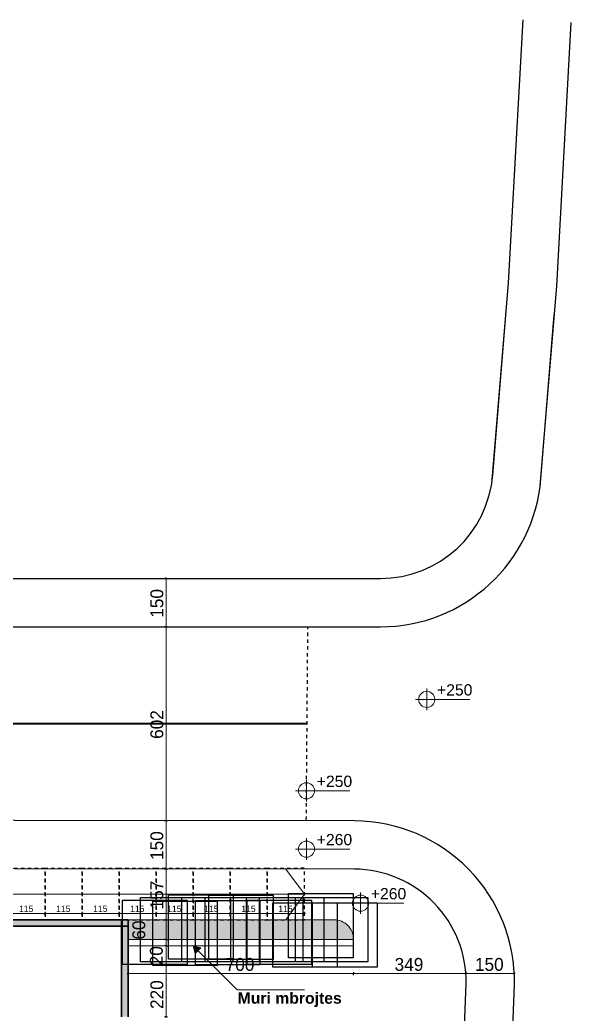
# Model space of a CAD drawing. Header units: millimetres. Extents: x -5491 to 122470, y -101890 to 30952.
# Drawn here: x 69791 to 87031, y 81 to 30952 of the extents above; entities that cross this region are included whole.
import ezdxf

# ---------------------------------------------------------------- set-up
doc = ezdxf.new("R2010")
doc.units = ezdxf.units.MM
doc.header["$MEASUREMENT"] = 0
doc.header["$XCLIPFRAME"] = 0
doc.linetypes.add('Dashed', pattern=[211.666667, 105.833333, -105.833333])
for name, color, linetype in [('A - Dimensionimi', 7, 'Continuous'), ('A - Muret', 7, 'Continuous'), ('A - Plato', 7, 'Continuous'), ('Drawing & Figure', 7, 'Continuous'), ('Site & Landscape - Terrain', 7, 'Continuous')]:
    doc.layers.add(name, color=color, linetype=linetype)
for name, color, linetype, lineweight, true_color in [('A - Dimensionimi_Pen_No__156', 7, 'Continuous', 20, 0x54689e), ('A - Dimensionimi_Pen_No__176', 7, 'Continuous', 15, 0x93a0c6), ('A - Fill Zone_Pen_No__169', 7, 'Continuous', 13, 0x68b353), ('A - Muret_Pen_No__82', 7, 'Continuous', 20, 0xaaaaaa), ('Annotation - Text_Pen_No__108', 7, 'Continuous', 13, 0xfd8379), ('Annotation - Text_Pen_No__176', 7, 'Continuous', 15, 0x93a0c6), ('Drawing & Figure_Pen_No__108', 7, 'Continuous', 13, 0xfd8379), ('Drawing & Figure_Pen_No__176', 7, 'Continuous', 15, 0x93a0c6), ('Drawing & Figure_Pen_No__82', 7, 'Continuous', 20, 0xaaaaaa)]:
    doc.layers.add(name, color=color, linetype=linetype, lineweight=lineweight, true_color=true_color)
for name, color, linetype, lineweight in [('A - Fill Zone_Pen_No__101', 253, 'Continuous', 13), ('A - Muret_Pen_No__7', 7, 'Continuous', 35), ('A - Plato_Pen_No__42', 8, 'Continuous', 25), ('A - Sanitaria_Pen_No__42', 8, 'Continuous', 25), ('Drawing & Figure_Pen_No__1', 7, 'Continuous', 13), ('Drawing & Figure_Pen_No__42', 8, 'Continuous', 25), ('Site & Landscape - Terrain_Pen_No__42', 8, 'Continuous', 25)]:
    doc.layers.add(name, color=color, linetype=linetype, lineweight=lineweight)
doc.styles.add('GENERATED_STYLE_1', font='')
doc.styles.add('GENERATED_STYLE_2', font='')
doc.styles.add('GENERATED_STYLE_3', font='')
doc.styles.get('GENERATED_STYLE_1').set_extended_font_data('Arial')
doc.styles.get('GENERATED_STYLE_2').set_extended_font_data('Arial', bold=True)
doc.styles.get('GENERATED_STYLE_3').set_extended_font_data('Century Gothic')
doc.dimstyles.new('GENERATED_STYLE__1', dxfattribs={"dimtxt": 400, "dimasz": 47.5, "dimexe": 0.18, "dimexo": 0.0625, "dimgap": 0, "dimtad": 1, "dimdec": 0, "dimlfac": 0.1, "dimzin": 0, "dimdsep": 46, "dimtxsty": 'GENERATED_STYLE_3', "dimblk": 'ARROWHEAD_2', "dimblk1": 'ARROWHEAD_2', "dimblk2": 'ARROWHEAD_2', "dimcen": 0.09, "dimse1": 1, "dimse2": 1, "dimclrd": 256, "dimclre": 256, "dimclrt": 256, "dimadec": 0, "dimazin": 0, "dimtfac": 1, "dimtdec": 4, "dimtmove": 0, "dimatfit": 3, "dimfxl": 1, "dimtolj": 1, "dimtzin": 0, "dimarcsym": 0})
doc.dimstyles.new('GENERATED_STYLE__2', dxfattribs={"dimtxt": 400, "dimasz": 47.5, "dimexe": 0.18, "dimexo": 0.0625, "dimgap": 0, "dimtad": 1, "dimdec": 0, "dimlfac": 0.1, "dimzin": 0, "dimdsep": 46, "dimtxsty": 'GENERATED_STYLE_3', "dimblk": 'ARROWHEAD_2', "dimblk1": 'ARROWHEAD_2', "dimblk2": 'ARROWHEAD_2', "dimcen": 0.09, "dimse1": 1, "dimse2": 1, "dimclrd": 256, "dimclre": 256, "dimclrt": 256, "dimadec": 0, "dimazin": 0, "dimtfac": 1, "dimtdec": 4, "dimtmove": 2, "dimatfit": 3, "dimfxl": 1, "dimtolj": 1, "dimtzin": 0, "dimarcsym": 0})
doc.dimstyles.new('GENERATED_STYLE__3', dxfattribs={"dimtxt": 400, "dimasz": 47.5, "dimexe": 0.18, "dimexo": 0.0625, "dimgap": 0, "dimtad": 1, "dimtih": 1, "dimtoh": 1, "dimdec": 0, "dimlfac": 0.1, "dimzin": 0, "dimdsep": 46, "dimtxsty": 'GENERATED_STYLE_3', "dimblk": 'ARROWHEAD_2', "dimblk1": 'ARROWHEAD_2', "dimblk2": 'ARROWHEAD_2', "dimcen": 0.09, "dimse1": 1, "dimse2": 1, "dimclrd": 256, "dimclre": 256, "dimclrt": 256, "dimadec": 0, "dimazin": 0, "dimtfac": 1, "dimtdec": 4, "dimtmove": 0, "dimatfit": 3, "dimfxl": 1, "dimtolj": 1, "dimtzin": 0, "dimarcsym": 0})
doc.dimstyles.new('GENERATED_STYLE__4', dxfattribs={"dimtxt": 200, "dimasz": 47.5, "dimexe": 0.18, "dimexo": 0.0625, "dimgap": 0, "dimtad": 1, "dimtih": 1, "dimtoh": 1, "dimdec": 0, "dimlfac": 0.1, "dimzin": 0, "dimdsep": 46, "dimtxsty": 'GENERATED_STYLE_3', "dimblk": 'ARROWHEAD_2', "dimblk1": 'ARROWHEAD_2', "dimblk2": 'ARROWHEAD_2', "dimcen": 0.09, "dimse1": 1, "dimse2": 1, "dimclrd": 256, "dimclre": 256, "dimclrt": 256, "dimadec": 0, "dimazin": 0, "dimtfac": 1, "dimtdec": 4, "dimtmove": 0, "dimatfit": 3, "dimfxl": 1, "dimtolj": 1, "dimtzin": 0, "dimarcsym": 0})
picture_1 = doc.add_image_def('image1.png', size_in_pixel=(905, 1019))

# ---------------------------------------------------------------- blocks, each defined once
blk = doc.blocks.new('Morph_1')
at = {"layer": 'Site & Landscape - Terrain_Pen_No__42', "color": 8, "linetype": 'Continuous', "lineweight": 25, "flags": 128}
for points in [[(59075, 3010), (73150, 3012)], [(73150, 3012), (73150, 2)]]:
    blk.add_lwpolyline(points, dxfattribs=at)
blk = doc.blocks.new('Slab_89', base_point=(69425, 3011))
at = {"layer": 'A - Plato_Pen_No__42', "color": 8, "linetype": 'Dashed', "lineweight": 25, "flags": 128}
blk.add_lwpolyline([(69425, 3011), (70575, 3011), (70574, 4607), (69424, 4607)], close=True, dxfattribs=at)
blk = doc.blocks.new('Slab_90', base_point=(70575, 3011))
at = {"layer": 'A - Plato_Pen_No__42', "color": 8, "linetype": 'Dashed', "lineweight": 25, "flags": 128}
blk.add_lwpolyline([(70575, 3011), (71725, 3011), (71724, 4607), (70574, 4607)], close=True, dxfattribs=at)
blk = doc.blocks.new('Slab_91', base_point=(71725, 3011))
at = {"layer": 'A - Plato_Pen_No__42', "color": 8, "linetype": 'Dashed', "lineweight": 25, "flags": 128}
blk.add_lwpolyline([(71725, 3011), (72875, 3012), (72874, 4607), (71724, 4607)], close=True, dxfattribs=at)
blk = doc.blocks.new('Slab_92', base_point=(72875, 3012))
at = {"layer": 'A - Plato_Pen_No__42', "color": 8, "linetype": 'Dashed', "lineweight": 25, "flags": 128}
blk.add_lwpolyline([(72875, 3012), (74025, 3012), (74024, 4607), (72874, 4607)], close=True, dxfattribs=at)
blk = doc.blocks.new('Slab_93', base_point=(74025, 3012))
at = {"layer": 'A - Plato_Pen_No__42', "color": 8, "linetype": 'Dashed', "lineweight": 25, "flags": 128}
blk.add_lwpolyline([(74025, 3012), (75175, 3012), (75174, 4607), (74024, 4607)], close=True, dxfattribs=at)
blk = doc.blocks.new('Slab_94', base_point=(75175, 3012))
at = {"layer": 'A - Plato_Pen_No__42', "color": 8, "linetype": 'Dashed', "lineweight": 25, "flags": 128}
blk.add_lwpolyline([(75175, 3012), (76325, 3012), (76324, 4607), (75174, 4607)], close=True, dxfattribs=at)
blk = doc.blocks.new('Slab_95', base_point=(76325, 3012))
at = {"layer": 'A - Plato_Pen_No__42', "color": 8, "linetype": 'Dashed', "lineweight": 25, "flags": 128}
blk.add_lwpolyline([(76325, 3012), (77475, 3012), (77474, 4607), (76324, 4607)], close=True, dxfattribs=at)
blk = doc.blocks.new('Slab_96', base_point=(77475, 3012))
at = {"layer": 'A - Plato_Pen_No__42', "color": 8, "linetype": 'Dashed', "lineweight": 25, "flags": 128}
blk.add_lwpolyline([(77475, 3012), (78625, 3012), (78624, 4608), (77474, 4607)], close=True, dxfattribs=at)
blk = doc.blocks.new('Wall_170', base_point=(73150, 3012))
at = {"layer": 'A - Muret', "linetype": 'Continuous', "lineweight": 0, "true_color": 0x000000}
blk.add_hatch(color=18, dxfattribs=at).paths.add_polyline_path([(72950, 3012), (72950, 2400), (73150, 2400), (73150, 3012)])
at = {"layer": 'A - Muret_Pen_No__7', "color": 7, "linetype": 'Continuous', "lineweight": 35, "flags": 128}
for points in [[(72950, 3012), (72950, 2400)], [(73150, 3012), (72950, 3012)], [(73150, 2400), (73150, 3012)]]:
    blk.add_lwpolyline(points, dxfattribs=at)
blk = doc.blocks.new('Morph_2')
at = {"layer": 'A - Muret', "linetype": 'Continuous', "lineweight": 0, "true_color": 0x000000}
blk.add_hatch(color=18, dxfattribs=at).paths.add_polyline_path([(64060, 3011), (64060, 2811), (73150, 2812), (73150, 3012)])
at = {"layer": 'A - Muret_Pen_No__7', "color": 7, "linetype": 'Continuous', "lineweight": 35}
for p, q in [((73150, 3012), (64060, 3011)), ((64060, 3011), (64060, 2811)), ((73150, 2812), (64060, 2811)), ((73150, 3012), (73150, 2812))]:
    blk.add_line(p, q, dxfattribs=at)
at = {"layer": 'A - Muret_Pen_No__82', "color": 253, "linetype": 'Continuous', "lineweight": 20, "true_color": 0xaaaaaa, "flags": 128}
for points in [[(59075, 3010), (64060, 3011)], [(59075, 3010), (59075, 2810)], [(59075, 2810), (64060, 2811)]]:
    blk.add_lwpolyline(points, dxfattribs=at)
blk = doc.blocks.new('Wall_171', base_point=(73150, 2400))
at = {"layer": 'A - Muret', "linetype": 'Continuous', "lineweight": 0, "true_color": 0x000000}
blk.add_hatch(color=18, dxfattribs=at).paths.add_polyline_path([(72950, 2400), (72950, 0), (73150, 0), (73150, 2400)])
at = {"layer": 'A - Muret_Pen_No__7', "color": 7, "linetype": 'Continuous', "lineweight": 35, "flags": 128}
for points in [[(72950, 2400), (72950, 0)], [(73150, 0), (73150, 2400)]]:
    blk.add_lwpolyline(points, dxfattribs=at)
blk = doc.blocks.new('Deciduous Trees 25')
at = {"layer": 'A - Sanitaria_Pen_No__42', "color": 8, "linetype": 'Continuous', "lineweight": 25}
image = blk.add_image(picture_1, insert=(-1000, -1000), size_in_units=(2000, 2000), dxfattribs=at)
image.set_boundary_path([(-0.5, -0.5), (904.5, 1018.5)])
blk = doc.blocks.new('Polyline_1', base_point=(75170, 2200))
at = {"layer": 'Drawing & Figure_Pen_No__176', "linetype": 'Continuous', "lineweight": 15, "true_color": 0x93a0c6}
blk.add_hatch(color=253, dxfattribs=at).paths.add_polyline_path([(75170, 2200), (75234, 1959), (75411, 2135)])
at = {"layer": 'Drawing & Figure_Pen_No__176', "color": 253, "linetype": 'Continuous', "lineweight": 15, "true_color": 0x93a0c6}
for p, q in [((75170, 2200), (75411, 2135)), ((75170, 2200), (75234, 1959)), ((75411, 2135), (75234, 1959))]:
    blk.add_line(p, q, dxfattribs=at)
at = {"layer": 'Drawing & Figure_Pen_No__176', "color": 253, "linetype": 'Continuous', "lineweight": 15, "true_color": 0x93a0c6, "flags": 128}
blk.add_lwpolyline([(75323, 2047), (76536, 834), (78631, 834)], dxfattribs=at)
blk = doc.blocks.new('*D343')
at = {"layer": 'A - Dimensionimi_Pen_No__176', "color": 253, "linetype": 'Continuous', "lineweight": 15, "true_color": 0x93a0c6}
for p, q in [((73119, 1339), (73150, 1339)), ((73168, 1371), (73132, 1308)), ((73150, 1292), (73150, 1386)), ((73150, 1339), (80150, 1339)), ((80168, 1371), (80132, 1308)), ((80150, 1292), (80150, 1386))]:
    blk.add_line(p, q, dxfattribs=at)
at = {"layer": 'A - Dimensionimi_Pen_No__156', "color": 165, "lineweight": 20, "true_color": 0x54689e, "insert": (76181, 1419), "char_height": 400, "attachment_point": 7, "style": 'GENERATED_STYLE_3'}
blk.add_mtext('\\A1;{\\pql;\\fCentury Gothic|b0|i0|c0|p34;700}', dxfattribs=at)
blk = doc.blocks.new('ARROWHEAD_2')
at = {"color": 0, "linetype": 'Continuous', "lineweight": 0}
for p, q in [((0, 0), (-1, 0)), ((-0.38, -0.66), (0.38, 0.66))]:
    blk.add_line(p, q, dxfattribs=at)
blk = doc.blocks.new('*D344')
at = {"layer": 'A - Dimensionimi_Pen_No__176', "color": 253, "linetype": 'Continuous', "lineweight": 15, "true_color": 0x93a0c6}
for p, q in [((80168, 1371), (80132, 1308)), ((80150, 1292), (80150, 1386)), ((80150, 1339), (83640, 1339)), ((83658, 1371), (83622, 1308)), ((83640, 1292), (83640, 1386))]:
    blk.add_line(p, q, dxfattribs=at)
at = {"layer": 'A - Dimensionimi_Pen_No__156', "color": 165, "lineweight": 20, "true_color": 0x54689e, "insert": (81426, 1419), "char_height": 400, "attachment_point": 7, "style": 'GENERATED_STYLE_3'}
blk.add_mtext('\\A1;{\\pql;\\fCentury Gothic|b0|i0|c0|p34;349}', dxfattribs=at)
blk = doc.blocks.new('*D345')
at = {"layer": 'A - Dimensionimi_Pen_No__176', "color": 253, "linetype": 'Continuous', "lineweight": 15, "true_color": 0x93a0c6}
for p, q in [((83658, 1371), (83622, 1308)), ((83640, 1292), (83640, 1386)), ((83640, 1339), (85140, 1339)), ((85122, 1308), (85158, 1371)), ((85140, 1292), (85140, 1386)), ((85140, 1339), (85171, 1339))]:
    blk.add_line(p, q, dxfattribs=at)
at = {"layer": 'A - Dimensionimi_Pen_No__156', "color": 165, "lineweight": 20, "true_color": 0x54689e, "insert": (83921, 1419), "char_height": 400, "attachment_point": 7, "style": 'GENERATED_STYLE_3'}
blk.add_mtext('\\A1;{\\pql;\\fCentury Gothic|b0|i0|c0|p34;150}', dxfattribs=at)
blk = doc.blocks.new('*D346')
at = {"layer": 'A - Dimensionimi_Pen_No__176', "color": 253, "linetype": 'Continuous', "lineweight": 15, "true_color": 0x93a0c6}
for p, q in [((74375, 2200), (74282, 2200)), ((74297, 2218), (74360, 2182)), ((74329, 0), (74329, 2200)), ((74375, 0), (74282, 0)), ((74297, 18), (74360, -18)), ((74329, -31), (74329, 0))]:
    blk.add_line(p, q, dxfattribs=at)
at = {"layer": 'A - Dimensionimi_Pen_No__156', "color": 165, "lineweight": 20, "true_color": 0x54689e, "char_height": 400, "attachment_point": 7, "rotation": 90, "style": 'GENERATED_STYLE_3'}
for s, insert in [('\\A1;{\\pql;\\fCentury Gothic|b0|i0|c0|p34;20}', (74234, 1597)), ('\\A1;{\\pql;\\fCentury Gothic|b0|i0|c0|p34;220}', (74249, 240))]:
    blk.add_mtext(s, dxfattribs=dict(at, insert=insert))
blk = doc.blocks.new('*D347')
at = {"layer": 'A - Dimensionimi_Pen_No__176', "color": 253, "linetype": 'Continuous', "lineweight": 15, "true_color": 0x93a0c6}
for p, q in [((74375, 2400), (74282, 2400)), ((74375, 2200), (74282, 2200)), ((74297, 2418), (74360, 2382)), ((74297, 2218), (74360, 2182)), ((74329, 2200), (74329, 2400))]:
    blk.add_line(p, q, dxfattribs=at)
at = {"layer": 'A - Dimensionimi_Pen_No__156', "color": 165, "lineweight": 20, "true_color": 0x54689e, "insert": (73689, 2393), "char_height": 400, "attachment_point": 7, "rotation": 90, "style": 'GENERATED_STYLE_3'}
blk.add_mtext('\\A1;{\\pql;\\fCentury Gothic|b0|i0|c0|p34;60}', dxfattribs=at)
blk = doc.blocks.new('*D348')
at = {"layer": 'A - Dimensionimi_Pen_No__176', "color": 253, "linetype": 'Continuous', "lineweight": 15, "true_color": 0x93a0c6}
for p, q in [((74375, 3012), (74282, 3012)), ((74297, 3030), (74360, 2994)), ((74329, 2400), (74329, 3012)), ((74375, 2400), (74282, 2400)), ((74297, 2418), (74360, 2382))]:
    blk.add_line(p, q, dxfattribs=at)
blk = doc.blocks.new('*D349')
at = {"layer": 'A - Dimensionimi_Pen_No__176', "color": 253, "linetype": 'Continuous', "lineweight": 15, "true_color": 0x93a0c6}
for p, q in [((74375, 4585), (74282, 4585)), ((74297, 4603), (74360, 4567)), ((74329, 3012), (74329, 4585)), ((74375, 3012), (74282, 3012)), ((74297, 3030), (74360, 2994))]:
    blk.add_line(p, q, dxfattribs=at)
at = {"layer": 'A - Dimensionimi_Pen_No__156', "color": 165, "lineweight": 20, "true_color": 0x54689e, "insert": (74249, 3330), "char_height": 400, "attachment_point": 7, "rotation": 90, "style": 'GENERATED_STYLE_3'}
blk.add_mtext('\\A1;{\\pql;\\fCentury Gothic|b0|i0|c0|p34;157}', dxfattribs=at)
blk = doc.blocks.new('*D350')
at = {"layer": 'A - Dimensionimi_Pen_No__176', "color": 253, "linetype": 'Continuous', "lineweight": 15, "true_color": 0x93a0c6}
for p, q in [((74375, 6086), (74282, 6086)), ((74297, 6104), (74360, 6068)), ((74329, 4585), (74329, 6086)), ((74375, 4585), (74282, 4585)), ((74297, 4603), (74360, 4567))]:
    blk.add_line(p, q, dxfattribs=at)
at = {"layer": 'A - Dimensionimi_Pen_No__156', "color": 165, "lineweight": 20, "true_color": 0x54689e, "insert": (74249, 4867), "char_height": 400, "attachment_point": 7, "rotation": 90, "style": 'GENERATED_STYLE_3'}
blk.add_mtext('\\A1;{\\pql;\\fCentury Gothic|b0|i0|c0|p34;150}', dxfattribs=at)
blk = doc.blocks.new('*D351')
at = {"layer": 'A - Dimensionimi_Pen_No__176', "color": 253, "linetype": 'Continuous', "lineweight": 15, "true_color": 0x93a0c6}
for p, q in [((74375, 12106), (74282, 12106)), ((74297, 12124), (74360, 12088)), ((74329, 6086), (74329, 12106)), ((74375, 6086), (74282, 6086)), ((74297, 6104), (74360, 6068))]:
    blk.add_line(p, q, dxfattribs=at)
at = {"layer": 'A - Dimensionimi_Pen_No__156', "color": 165, "lineweight": 20, "true_color": 0x54689e, "insert": (74249, 8627), "char_height": 400, "attachment_point": 7, "rotation": 90, "style": 'GENERATED_STYLE_3'}
blk.add_mtext('\\A1;{\\pql;\\fCentury Gothic|b0|i0|c0|p34;602}', dxfattribs=at)
blk = doc.blocks.new('*D352')
at = {"layer": 'A - Dimensionimi_Pen_No__176', "color": 253, "linetype": 'Continuous', "lineweight": 15, "true_color": 0x93a0c6}
for p, q in [((74375, 13606), (74282, 13606)), ((74360, 13588), (74297, 13624)), ((74329, 13606), (74329, 13637)), ((74329, 12106), (74329, 13606)), ((74375, 12106), (74282, 12106)), ((74297, 12124), (74360, 12088))]:
    blk.add_line(p, q, dxfattribs=at)
at = {"layer": 'A - Dimensionimi_Pen_No__156', "color": 165, "lineweight": 20, "true_color": 0x54689e, "insert": (74249, 12388), "char_height": 400, "attachment_point": 7, "rotation": 90, "style": 'GENERATED_STYLE_3'}
blk.add_mtext('\\A1;{\\pql;\\fCentury Gothic|b0|i0|c0|p34;150}', dxfattribs=at)
blk = doc.blocks.new('*D362')
at = {"layer": 'A - Dimensionimi_Pen_No__176', "color": 253, "linetype": 'Continuous', "lineweight": 15, "true_color": 0x93a0c6}
for p, q in [((69443, 3240), (69406, 3178)), ((69424, 3162), (69424, 3256)), ((69424, 3209), (70574, 3209)), ((70593, 3240), (70556, 3178)), ((70574, 3162), (70574, 3256))]:
    blk.add_line(p, q, dxfattribs=at)
at = {"layer": 'A - Dimensionimi_Pen_No__156', "color": 165, "lineweight": 20, "true_color": 0x54689e, "insert": (69765, 3249), "char_height": 200, "attachment_point": 7, "style": 'GENERATED_STYLE_3'}
blk.add_mtext('\\A1;{\\pql;\\fCentury Gothic|b0|i0|c0|p34;115}', dxfattribs=at)
blk = doc.blocks.new('*D363')
at = {"layer": 'A - Dimensionimi_Pen_No__176', "color": 253, "linetype": 'Continuous', "lineweight": 15, "true_color": 0x93a0c6}
for p, q in [((70593, 3240), (70556, 3178)), ((70574, 3162), (70574, 3256)), ((70574, 3209), (71725, 3209)), ((71743, 3240), (71706, 3178)), ((71725, 3162), (71725, 3256))]:
    blk.add_line(p, q, dxfattribs=at)
at = {"layer": 'A - Dimensionimi_Pen_No__156', "color": 165, "lineweight": 20, "true_color": 0x54689e, "insert": (70915, 3249), "char_height": 200, "attachment_point": 7, "style": 'GENERATED_STYLE_3'}
blk.add_mtext('\\A1;{\\pql;\\fCentury Gothic|b0|i0|c0|p34;115}', dxfattribs=at)
blk = doc.blocks.new('*D364')
at = {"layer": 'A - Dimensionimi_Pen_No__176', "color": 253, "linetype": 'Continuous', "lineweight": 15, "true_color": 0x93a0c6}
for p, q in [((71743, 3240), (71706, 3178)), ((71725, 3162), (71725, 3256)), ((71725, 3209), (72875, 3209)), ((72893, 3240), (72856, 3178)), ((72875, 3162), (72875, 3256))]:
    blk.add_line(p, q, dxfattribs=at)
at = {"layer": 'A - Dimensionimi_Pen_No__156', "color": 165, "lineweight": 20, "true_color": 0x54689e, "insert": (72065, 3249), "char_height": 200, "attachment_point": 7, "style": 'GENERATED_STYLE_3'}
blk.add_mtext('\\A1;{\\pql;\\fCentury Gothic|b0|i0|c0|p34;115}', dxfattribs=at)
blk = doc.blocks.new('*D365')
at = {"layer": 'A - Dimensionimi_Pen_No__176', "color": 253, "linetype": 'Continuous', "lineweight": 15, "true_color": 0x93a0c6}
for p, q in [((72893, 3240), (72856, 3178)), ((72875, 3162), (72875, 3256)), ((72875, 3209), (74024, 3209)), ((74043, 3240), (74006, 3178)), ((74024, 3162), (74024, 3256))]:
    blk.add_line(p, q, dxfattribs=at)
at = {"layer": 'A - Dimensionimi_Pen_No__156', "color": 165, "lineweight": 20, "true_color": 0x54689e, "insert": (73215, 3249), "char_height": 200, "attachment_point": 7, "style": 'GENERATED_STYLE_3'}
blk.add_mtext('\\A1;{\\pql;\\fCentury Gothic|b0|i0|c0|p34;115}', dxfattribs=at)
blk = doc.blocks.new('*D366')
at = {"layer": 'A - Dimensionimi_Pen_No__176', "color": 253, "linetype": 'Continuous', "lineweight": 15, "true_color": 0x93a0c6}
for p, q in [((74043, 3240), (74006, 3178)), ((74024, 3162), (74024, 3256)), ((74024, 3209), (75174, 3209)), ((75193, 3240), (75156, 3178)), ((75174, 3162), (75174, 3256))]:
    blk.add_line(p, q, dxfattribs=at)
at = {"layer": 'A - Dimensionimi_Pen_No__156', "color": 165, "lineweight": 20, "true_color": 0x54689e, "insert": (74365, 3249), "char_height": 200, "attachment_point": 7, "style": 'GENERATED_STYLE_3'}
blk.add_mtext('\\A1;{\\pql;\\fCentury Gothic|b0|i0|c0|p34;115}', dxfattribs=at)
blk = doc.blocks.new('*D367')
at = {"layer": 'A - Dimensionimi_Pen_No__176', "color": 253, "linetype": 'Continuous', "lineweight": 15, "true_color": 0x93a0c6}
for p, q in [((75193, 3240), (75156, 3178)), ((75174, 3162), (75174, 3256)), ((75174, 3209), (76325, 3209)), ((76343, 3240), (76306, 3178)), ((76325, 3162), (76325, 3256))]:
    blk.add_line(p, q, dxfattribs=at)
at = {"layer": 'A - Dimensionimi_Pen_No__156', "color": 165, "lineweight": 20, "true_color": 0x54689e, "insert": (75515, 3249), "char_height": 200, "attachment_point": 7, "style": 'GENERATED_STYLE_3'}
blk.add_mtext('\\A1;{\\pql;\\fCentury Gothic|b0|i0|c0|p34;115}', dxfattribs=at)
blk = doc.blocks.new('*D368')
at = {"layer": 'A - Dimensionimi_Pen_No__176', "color": 253, "linetype": 'Continuous', "lineweight": 15, "true_color": 0x93a0c6}
for p, q in [((76343, 3240), (76306, 3178)), ((76325, 3162), (76325, 3256)), ((76325, 3209), (77475, 3209)), ((77493, 3240), (77456, 3178)), ((77475, 3162), (77475, 3256))]:
    blk.add_line(p, q, dxfattribs=at)
at = {"layer": 'A - Dimensionimi_Pen_No__156', "color": 165, "lineweight": 20, "true_color": 0x54689e, "insert": (76665, 3249), "char_height": 200, "attachment_point": 7, "style": 'GENERATED_STYLE_3'}
blk.add_mtext('\\A1;{\\pql;\\fCentury Gothic|b0|i0|c0|p34;115}', dxfattribs=at)
blk = doc.blocks.new('*D369')
at = {"layer": 'A - Dimensionimi_Pen_No__176', "color": 253, "linetype": 'Continuous', "lineweight": 15, "true_color": 0x93a0c6}
for p, q in [((77493, 3240), (77456, 3178)), ((77475, 3162), (77475, 3256)), ((77475, 3209), (78625, 3209)), ((78606, 3178), (78643, 3240)), ((78625, 3162), (78625, 3256)), ((78625, 3209), (78655, 3209))]:
    blk.add_line(p, q, dxfattribs=at)
at = {"layer": 'A - Dimensionimi_Pen_No__156', "color": 165, "lineweight": 20, "true_color": 0x54689e, "insert": (77815, 3249), "char_height": 200, "attachment_point": 7, "style": 'GENERATED_STYLE_3'}
blk.add_mtext('\\A1;{\\pql;\\fCentury Gothic|b0|i0|c0|p34;115}', dxfattribs=at)

msp = doc.modelspace()

# ---------------------------------------------------------------- hatches: boundary and pattern name
at = {"layer": 'A - Fill Zone_Pen_No__169', "linetype": 'Continuous', "lineweight": 0, "true_color": 0xeff7ed}
msp.add_hatch(color=7, dxfattribs=at).paths.add_polyline_path([(73149.9, 3011.5), (79550, 3011.5, -0.4142136), (80150, 2411.5), (80150, 2400), (73149.9, 2400)])

# ---------------------------------------------------------------- linework, layer by layer
at = {"layer": 'A - Fill Zone_Pen_No__101', "color": 253, "linetype": 'Continuous', "lineweight": 13, "flags": 128}
msp.add_lwpolyline([(73149.9, 3011.5), (79550, 3011.5, -0.4142136), (80150, 2411.5), (80150, 2400), (73149.9, 2400)], format="xyb", close=True, dxfattribs=at)
at = {"layer": 'Drawing & Figure_Pen_No__1', "color": 7, "linetype": 'Continuous', "lineweight": 13}
msp.add_lwpolyline([(73150, 2200), (80150, 2200), (80150, 2400), (73150, 2400)], dxfattribs=at)
at = {"layer": 'Drawing & Figure_Pen_No__108', "color": 11, "linetype": 'Continuous', "lineweight": 13, "true_color": 0xfd8379}
for points in [[(82424.6, 9518.5), (82424.6, 10188.5)], [(82079.7, 9853.3), (83765.7, 9853.3)], [(78690.2, 6680.6), (78690.2, 7350.6)], [(78345.3, 7015.4), (80031.3, 7015.4)], [(78690.2, 4869.7), (78690.2, 5539.7)], [(78345.3, 5204.5), (80031.3, 5204.5)], [(80369.6, 3190.3), (80369.6, 3860.3)], [(80024.7, 3525.1), (81710.8, 3525.1)]]:
    msp.add_lwpolyline(points, dxfattribs=at)
for centre in [(82424.6, 9853.3), (78690.2, 7015.4), (78690.2, 5204.5), (80369.6, 3525.1)]:
    msp.add_circle(centre, 250.5, dxfattribs=at)
at = {"layer": 'Drawing & Figure_Pen_No__42', "color": 8, "linetype": 'Continuous', "lineweight": 25}
for points in [[(84440.9, 16545.9), (84964.2, 22790.1), (85414, 30951.8)], [(85931.3, 16368), (86460.8, 22686.2), (86911.7, 30869.3)], [(59074, 9114.7), (78709, 9116.7)], [(59074, 9094.7), (78709, 9096.7)], [(115917.3, -101890.2), (112557.8, -97749.3), (108951.2, -93090.1), (103796.6, -82547), (101130.1, -76689.9), (98371.7, -70074), (95739.1, -63972.8), (92459.2, -55939), (89793.1, -49225.1), (87881.2, -43973.7), (85869.8, -36948.7), (84964.7, -31869.7), (83707.7, -17338.1), (83381.5, -6016.5), (83649.7, 1046.1)], [(117082.1, -100945.1), (113733.4, -96817.5), (110231.3, -92293.3), (105153.2, -81906.7), (102505.3, -76090.3), (99752.7, -69488.2), (97122.3, -63392.1), (93850.6, -55378.7), (91195.2, -48691.6), (89308.8, -43510.1), (87333, -36609.8), (86453.3, -31673.1), (85205.9, -17251.8), (84882.3, -6023.4), (85149.3, 1007.9)]]:
    msp.add_lwpolyline(points, dxfattribs=at)
for points in [[(59073.5, 13604.2), (80986.1, 13606.7, 0.3904216), (84474.4, 16820.3), (84890.7, 21912.4)], [(59073.7, 12104.2), (80986.1, 12106.7, 0.3904324), (85969.4, 16697.8), (86385.7, 21790.2)], [(85149.3, 1007.9, 0.4165665), (80184.7, 6082.8), (59074.3, 6104.3)], [(83649.5, 1030.4, 0.4162253), (80178.3, 4582.8), (59072.8, 4604.3)]]:
    msp.add_lwpolyline(points, format="xyb", dxfattribs=at)
at = {"layer": 'Drawing & Figure_Pen_No__42', "color": 8, "linetype": 'Dashed', "lineweight": 25}
msp.add_lwpolyline([(78684.9, 6106.7), (78733.2, 12106.7)], dxfattribs=at)
at = {"layer": 'Drawing & Figure_Pen_No__82', "color": 253, "linetype": 'Continuous', "lineweight": 20, "true_color": 0xaaaaaa}
for points in [[(59074.6, 3807.2), (78624.6, 3809.8), (78051.2, 4585)], [(78624.6, 3809.8), (78049.6, 3012)]]:
    msp.add_lwpolyline(points, dxfattribs=at)

# ---------------------------------------------------------------- block references
at = {"layer": 'A - Muret', "linetype": 'Continuous', "lineweight": 0}
msp.add_blockref('Morph_2', (0, 0), dxfattribs=at)
at = {"layer": 'A - Muret', "color": 7, "lineweight": 35}
for name, p in [('Wall_170', (73149.9, 3011.5)), ('Wall_171', (73150, 2400))]:
    msp.add_blockref(name, p, dxfattribs=at)
at = {"layer": 'A - Plato', "color": 8, "linetype": 'Continuous', "lineweight": 25}
for name, p in [('Slab_89', (69424.6, 3011.2)), ('Slab_90', (70574.6, 3011.3)), ('Slab_91', (71724.6, 3011.4)), ('Slab_92', (72874.6, 3011.5)), ('Slab_93', (74024.6, 3011.6)), ('Slab_94', (75174.6, 3011.8)), ('Slab_95', (76324.6, 3011.9)), ('Slab_96', (77474.6, 3012))]:
    msp.add_blockref(name, p, dxfattribs=at)
at = {"layer": 'A - Sanitaria_Pen_No__42', "color": 8, "linetype": 'Continuous', "lineweight": 25, "zscale": 1000, "rotation": 90}
for p in [(75409.8, 2787.7), (76657.4, 2772.8), (79135.9, 2823.7), (73981.6, 2622.8), (74531.5, 2704.3), (74918.2, 2587.4), (75818.4, 2704.3), (76241, 2608.9), (77337, 2704.3), (77845.4, 2622.8), (78234.1, 2704.3), (78642, 2541.3), (79591.7, 2704.3), (79880, 2541.3)]:
    msp.add_blockref('Deciduous Trees 25', p, dxfattribs=at)
at = {"layer": 'Drawing & Figure', "color": 253, "linetype": 'Continuous', "lineweight": 15, "true_color": 0x93a0c6}
msp.add_blockref('Polyline_1', (75169.5, 2200), dxfattribs=at)
at = {"layer": 'Site & Landscape - Terrain', "linetype": 'Continuous', "lineweight": 0}
msp.add_blockref('Morph_1', (0, 0), dxfattribs=at)

# ---------------------------------------------------------------- texts
at = {"layer": 'Annotation - Text_Pen_No__108', "color": 11, "linetype": 'Continuous', "lineweight": 13, "true_color": 0xfd8379, "char_height": 350, "attachment_point": 2, "style": 'GENERATED_STYLE_1'}
for s, insert in [('\\A1;{\\pqc;\\fArial|b0|i0|c0|p34;+250}', (83292.8, 10323.3)), ('\\A1;{\\pqc;\\fArial|b0|i0|c0|p34;+2\\fArial|b0|i0|c0|p34;5\\fArial|b0|i0|c0|p34;0}', (79558.4, 7485.4)), ('\\A1;{\\pqc;\\fArial|b0|i0|c0|p34;+260}', (79558.4, 5674.5)), ('\\A1;{\\pqc;\\fArial|b0|i0|c0|p34;+260}', (81237.8, 3995.1))]:
    msp.add_mtext(s, dxfattribs=dict(at, insert=insert))
at = {"layer": 'Annotation - Text_Pen_No__176', "color": 253, "linetype": 'Continuous', "lineweight": 15, "true_color": 0x93a0c6, "insert": (78169, 753.9), "char_height": 350, "attachment_point": 2, "style": 'GENERATED_STYLE_2'}
msp.add_mtext('\\A1;{\\pqc;\\fArial|b1|i0|c0|p34;Muri mbrojtes}', dxfattribs=at)

# ---------------------------------------------------------------- dimensions: what is measured, and where the dimension line sits
at = {"layer": 'A - Dimensionimi', "color": 253, "linetype": 'Continuous', "lineweight": 15, "true_color": 0x93a0c6}
for base, p1, p2, dimstyle, picture, middle in [((74328.5, 13606.2), (77225.1, 12106.3), (76990.2, 13606.2), 'GENERATED_STYLE__1', '*D352', (74048.5, 12845)), ((74328.5, 12106.3), (77403.4, 6085.6), (77225.1, 12106.3), 'GENERATED_STYLE__1', '*D351', (74048.5, 9084.6)), ((74328.5, 6085.6), (78051.2, 4585), (77403.4, 6085.6), 'GENERATED_STYLE__1', '*D350', (74048.5, 5324)), ((74328.5, 4585), (74024.6, 3011.6), (78051.2, 4585), 'GENERATED_STYLE__1', '*D349', (74048.5, 3787)), ((74328.5, 2400), (73150, 2200), (73150, 2400), 'GENERATED_STYLE__2', '*D347', (74033.9, 1901.9)), ((74328.5, 2200), (73150, 0), (73150, 2200), 'GENERATED_STYLE__2', '*D346', (74048.5, 697.3))]:
    dim = msp.add_linear_dim(base=base, p1=p1, p2=p2, angle=90, dimstyle=dimstyle, dxfattribs=at)
    dim.commit()
    dim.dimension.update_dxf_attribs({"geometry": picture, "text_midpoint": middle, "dimtype": 160, "text_rotation": 90})
for base, p1, p2, dimstyle, picture, middle in [((70574.5, 3208.9), (69424.5, 4350.5), (70574.5, 4314.3), 'GENERATED_STYLE__4', '*D362', (69993.8, 3348.9)), ((74024.5, 3208.9), (72874.5, 4205.5), (74024.5, 4404.9), 'GENERATED_STYLE__4', '*D365', (73443.9, 3348.9)), ((75174.5, 3208.9), (74024.5, 4404.9), (75174.5, 4314.3), 'GENERATED_STYLE__4', '*D366', (74593.8, 3348.9)), ((71724.5, 3208.9), (70574.5, 4314.3), (71724.5, 4241.8), 'GENERATED_STYLE__4', '*D363', (71143.9, 3348.9)), ((72874.5, 3208.9), (71724.5, 4241.8), (72874.5, 4205.5), 'GENERATED_STYLE__4', '*D364', (72293.9, 3348.9)), ((76324.5, 3208.9), (75174.5, 4314.3), (76324.5, 4278), 'GENERATED_STYLE__4', '*D367', (75743.9, 3348.9)), ((77474.5, 3208.9), (76324.5, 4278), (77474.5, 4114.9), 'GENERATED_STYLE__4', '*D368', (76893.9, 3348.9)), ((78624.5, 3208.9), (77474.5, 4114.9), (78624.5, 4187.4), 'GENERATED_STYLE__4', '*D369', (78043.9, 3348.9)), ((80150, 1339.3), (73150, 2200), (80150, 2200), 'GENERATED_STYLE__3', '*D343', (76638.7, 1619.3)), ((83640, 1339.3), (80150, 2200), (83640, 791.7), 'GENERATED_STYLE__3', '*D344', (81883.7, 1619.3)), ((85140, 1339.3), (83640, 791.7), (85140, 763.1), 'GENERATED_STYLE__3', '*D345', (84378.7, 1619.3))]:
    dim = msp.add_linear_dim(base=base, p1=p1, p2=p2, dimstyle=dimstyle, dxfattribs=at)
    dim.commit()
    dim.dimension.update_dxf_attribs({"geometry": picture, "text_midpoint": middle, "dimtype": 160})
dim = msp.add_linear_dim(base=(74328.5, 3011.6), p1=(73150, 2400), p2=(74024.6, 3011.6), angle=90, text='60', dimstyle='GENERATED_STYLE__1', dxfattribs=at)
dim.commit()
dim.dimension.update_dxf_attribs({"geometry": '*D348', "text_midpoint": (73488.5, 2698.3), "dimtype": 160, "text_rotation": 90})

doc.saveas('drawing.dxf')
